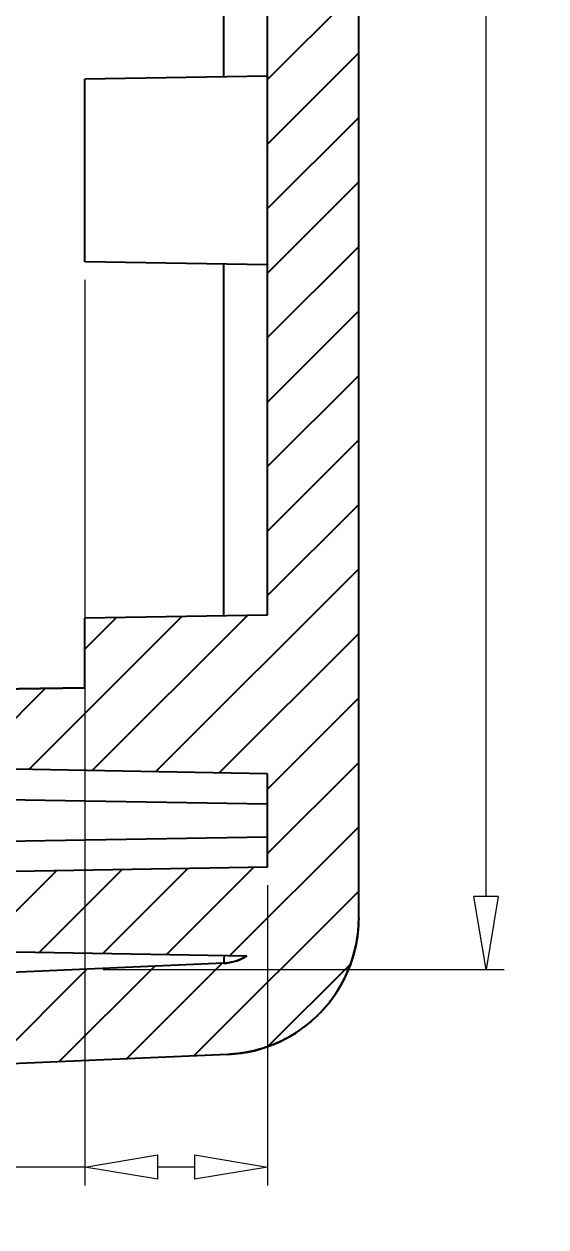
# Model space of a CAD drawing. Header units: millimetres. Extents: x 1786 to 2648, y -2492 to -1928.
# Drawn here: x 2483.15 to 2494.59, y -2443.47 to -2417.09 of the extents above; entities that cross this region are included whole.
import ezdxf

# ---------------------------------------------------------------- set-up
doc = ezdxf.new("R2010")
doc.units = ezdxf.units.MM
doc.layers.add('dim', color=3, linetype='Continuous', lineweight=9)
doc.styles.add('FFS', font='SIMFANG.TTF', dxfattribs={"width": 0.85})
doc.dimstyles.new('YanXiu', dxfattribs={"dimtxt": 2.5, "dimasz": 2.2, "dimexe": 1, "dimexo": 0.6, "dimgap": 0.66, "dimtad": 0, "dimzin": 9, "dimdsep": 46, "dimtxsty": 'FFS', "dimblk": 'CLOSEDBLANK', "dimcen": 0, "dimclrd": 256, "dimclre": 131, "dimclrt": 42, "dimazin": 0, "dimtfac": 1, "dimtofl": 0, "dimtmove": 0, "dimatfit": 3, "dimldrblk": 'CLOSEDBLANK', "dimfxl": 0, "dimlwd": 5, "dimlwe": 5, "dimarcsym": 0})

# ---------------------------------------------------------------- blocks, each defined once
blk = doc.blocks.new('_ClosedBlank')
at = {"color": 0, "linetype": 'ByBlock', "lineweight": -2}
for p, q in [((-1, 0.167), (0, 0)), ((-1, 0.167), (-1, -0.167)), ((0, 0), (-1, -0.167))]:
    blk.add_line(p, q, dxfattribs=at)
blk = doc.blocks.new('*D179')
at = {"layer": 'Defpoints', "color": 0}
for p in [(2484.483, -2382.783, 0), (2484.483, -2437.819, 0), (2493.273, -2437.819)]:
    blk.add_point(p, dxfattribs=at)
at = {"layer": 'dim', "color": 131, "lineweight": 5}
for p, q in [((2484.883, -2382.783), (2493.672, -2382.783)), ((2484.883, -2437.819), (2493.672, -2437.819))]:
    blk.add_line(p, q, dxfattribs=at)
at = {"layer": 'dim', "lineweight": 5}
for p, q in [((2493.273, -2384.383), (2493.273, -2407.172)), ((2493.273, -2436.219), (2493.273, -2413.43))]:
    blk.add_line(p, q, dxfattribs=at)
at = {"layer": 'dim', "lineweight": 5, "xscale": 1.6, "yscale": 1.6, "zscale": 1.6}
for p, rotation in [((2493.273, -2382.783), 90), ((2493.273, -2437.819), 270)]:
    blk.add_blockref('_ClosedBlank', p, dxfattribs=dict(at, rotation=rotation))
at = {"layer": 'dim', "color": 42, "insert": (2493.273, -2410.301), "char_height": 2, "attachment_point": 5, "rotation": 90, "style": 'FFS'}
blk.add_mtext('55.04', dxfattribs=at)
blk = doc.blocks.new('*D181')
at = {"layer": 'Defpoints', "color": 0}
for p in [(2484.483, -2422.301, 0), (2488.483, -2435.574, 0), (2484.483, -2442.154)]:
    blk.add_point(p, dxfattribs=at)
at = {"layer": 'dim', "color": 131, "lineweight": 5}
for p, q in [((2484.483, -2422.701), (2484.483, -2442.554)), ((2488.483, -2435.974), (2488.483, -2442.554))]:
    blk.add_line(p, q, dxfattribs=at)
at = {"layer": 'dim', "lineweight": 5}
for p, q in [((2484.483, -2442.154), (2482.883, -2442.154)), ((2486.883, -2442.154), (2486.083, -2442.154))]:
    blk.add_line(p, q, dxfattribs=at)
at = {"layer": 'dim', "lineweight": 5, "xscale": 1.6, "yscale": 1.6, "zscale": 1.6, "rotation": 180}
blk.add_blockref('_ClosedBlank', (2484.483, -2442.154), dxfattribs=at)
at = {"layer": 'dim', "lineweight": 5, "xscale": 1.6, "yscale": 1.6, "zscale": 1.6}
blk.add_blockref('_ClosedBlank', (2488.483, -2442.154), dxfattribs=at)
at = {"layer": 'dim', "color": 42, "insert": (2482.088, -2442.154), "char_height": 2, "attachment_point": 5, "style": 'FFS'}
blk.add_mtext('4', dxfattribs=at)

msp = doc.modelspace()

# ---------------------------------------------------------------- linework, layer by layer
at = {"color": 7, "linetype": 'Continuous'}
for p, q in [((2490.483, -2436.687, 0), (2490.483, -2383.915, 0)), ((2490.483, -2436.687, 0), (2490.483, -2395.301, 0)), ((2487.527, -2418.248, 0), (2487.527, -2402.354, 0)), ((2488.483, -2430.051, 0), (2488.483, -2402.371, 0)), ((2488.483, -2430.051, 0), (2488.483, -2402.371, 0)), ((2488.483, -2418.231, 0), (2484.483, -2418.301, 0)), ((2484.483, -2422.301, 0), (2484.483, -2418.301, 0)), ((2488.483, -2422.371, 0), (2484.483, -2422.301, 0)), ((2487.527, -2430.068, 0), (2487.527, -2422.354, 0)), ((2488.483, -2430.051, 0), (2484.483, -2430.121, 0)), ((2488.483, -2430.051, 0), (2484.483, -2430.121, 0)), ((2484.483, -2431.644, 0), (2484.483, -2430.121, 0)), ((2484.483, -2431.644, 0), (2484.483, -2430.121, 0)), ((2484.483, -2431.644, 0), (2475.483, -2431.801, 0)), ((2475.483, -2431.801, 0), (2484.483, -2431.644, 0)), ((2488.483, -2433.528, 0), (2475.483, -2433.301, 0)), ((2488.483, -2433.528, 0), (2475.483, -2433.301, 0)), ((2488.483, -2435.574, 0), (2488.483, -2433.528, 0)), ((2488.483, -2435.574, 0), (2488.483, -2433.528, 0)), ((2482.732, -2434.092, 0), (2488.483, -2434.192, 0)), ((2482.732, -2435.01, 0), (2488.483, -2434.91, 0)), ((2488.483, -2435.574, 0), (2475.483, -2435.801, 0)), ((2488.483, -2435.574, 0), (2475.483, -2435.801, 0)), ((2475.483, -2437.301, 0), (2488.036, -2437.52, 0)), ((2475.483, -2437.301, 0), (2488.036, -2437.52, 0)), ((2487.527, -2437.686, 0), (2473.483, -2438.299, 0)), ((2487.527, -2437.686, 0), (2473.483, -2438.299, 0)), ((2487.614, -2439.684, 0), (2473.483, -2440.301, 0)), ((2487.614, -2439.684, 0), (2473.483, -2440.301, 0))]:
    msp.add_line(p, q, dxfattribs=at)
at = {"color": 40, "linetype": 'Continuous'}
for p, q in [((2488.483, -2418.308, 0), (2490.483, -2416.308, 0)), ((2488.483, -2419.723, 0), (2490.483, -2417.723, 0)), ((2488.483, -2421.137, 0), (2490.483, -2419.137, 0)), ((2488.483, -2422.551, 0), (2490.483, -2420.551, 0)), ((2488.483, -2423.965, 0), (2490.483, -2421.965, 0)), ((2488.483, -2425.38, 0), (2490.483, -2423.38, 0)), ((2488.483, -2426.794, 0), (2490.483, -2424.794, 0)), ((2488.483, -2428.208, 0), (2490.483, -2426.208, 0)), ((2488.483, -2429.622, 0), (2490.483, -2427.622, 0)), ((2486.034, -2433.485, 0), (2490.483, -2429.036, 0)), ((2483.254, -2433.437, 0), (2486.607, -2430.084, 0)), ((2484.483, -2430.794, 0), (2485.168, -2430.109, 0)), ((2484.644, -2433.461, 0), (2488.047, -2430.059, 0)), ((2487.424, -2433.509, 0), (2490.483, -2430.451, 0)), ((2481.864, -2433.412, 0), (2483.618, -2431.659, 0)), ((2488.483, -2433.865, 0), (2490.483, -2431.865, 0)), ((2488.483, -2435.279, 0), (2490.483, -2433.279, 0)), ((2487.663, -2437.514, 0), (2490.483, -2434.693, 0)), ((2482.103, -2437.417, 0), (2483.865, -2435.655, 0)), ((2483.493, -2437.441, 0), (2485.304, -2435.63, 0)), ((2484.883, -2437.465, 0), (2486.743, -2435.605, 0)), ((2486.273, -2437.489, 0), (2488.183, -2435.579, 0)), ((2486.874, -2439.716, 0), (2490.483, -2436.107, 0)), ((2482.438, -2439.91, 0), (2484.531, -2437.817, 0)), ((2483.917, -2439.846, 0), (2486.01, -2437.752, 0)), ((2485.395, -2439.781, 0), (2487.489, -2437.688, 0)), ((2488.493, -2439.512, 0), (2490.308, -2437.697, 0))]:
    msp.add_line(p, q, dxfattribs=at)
at = {"color": 7, "linetype": 'Continuous'}
for radius, end in [(3, 0), (1, 303.5687)]:
    msp.add_arc((2487.483, -2436.687, 0), radius, 272.5, end, dxfattribs=at)
for points, start_tangent, end_tangent in [([(2490.483, -2436.687, 0), (2490.483, -2436.719, 0), (2490.482, -2436.752, 0), (2490.481, -2436.785, 0), (2490.48, -2436.818, 0), (2490.479, -2436.851, 0), (2490.477, -2436.884, 0), (2490.474, -2436.917, 0), (2490.471, -2436.95, 0), (2490.468, -2436.984, 0), (2490.465, -2437.017, 0), (2490.461, -2437.051, 0), (2490.457, -2437.085, 0), (2490.452, -2437.118, 0), (2490.447, -2437.152, 0), (2490.441, -2437.186, 0), (2490.435, -2437.22, 0), (2490.429, -2437.254, 0), (2490.422, -2437.288, 0), (2490.415, -2437.322, 0), (2490.407, -2437.356, 0), (2490.399, -2437.39, 0), (2490.391, -2437.424, 0), (2490.382, -2437.458, 0), (2490.373, -2437.493, 0), (2490.363, -2437.527, 0), (2490.353, -2437.561, 0), (2490.342, -2437.595, 0), (2490.331, -2437.629, 0), (2490.32, -2437.663, 0), (2490.308, -2437.697, 0), (2490.296, -2437.731, 0), (2490.283, -2437.764, 0), (2490.27, -2437.798, 0), (2490.256, -2437.832, 0), (2490.242, -2437.865, 0), (2490.227, -2437.899, 0), (2490.212, -2437.932, 0), (2490.197, -2437.965, 0), (2490.181, -2437.998, 0), (2490.165, -2438.031, 0), (2490.148, -2438.064, 0), (2490.131, -2438.097, 0), (2490.113, -2438.129, 0), (2490.095, -2438.162, 0), (2490.077, -2438.194, 0), (2490.058, -2438.226, 0), (2490.039, -2438.258, 0), (2490.019, -2438.289, 0), (2489.999, -2438.321, 0), (2489.979, -2438.352, 0), (2489.958, -2438.383, 0), (2489.936, -2438.414, 0), (2489.915, -2438.444, 0), (2489.892, -2438.474, 0), (2489.87, -2438.504, 0), (2489.847, -2438.534, 0), (2489.824, -2438.564, 0), (2489.8, -2438.593, 0), (2489.776, -2438.622, 0), (2489.751, -2438.65, 0), (2489.727, -2438.678, 0), (2489.702, -2438.706, 0), (2489.676, -2438.734, 0), (2489.65, -2438.761, 0), (2489.624, -2438.789, 0), (2489.597, -2438.815, 0), (2489.571, -2438.842, 0), (2489.543, -2438.868, 0), (2489.516, -2438.893, 0), (2489.488, -2438.919, 0), (2489.46, -2438.943, 0), (2489.432, -2438.968, 0), (2489.403, -2438.992, 0), (2489.374, -2439.016, 0), (2489.345, -2439.039, 0), (2489.315, -2439.063, 0), (2489.285, -2439.085, 0), (2489.255, -2439.107, 0), (2489.225, -2439.129, 0), (2489.195, -2439.151, 0), (2489.164, -2439.172, 0), (2489.133, -2439.192, 0), (2489.102, -2439.213, 0), (2489.07, -2439.233, 0), (2489.039, -2439.252, 0), (2489.007, -2439.271, 0), (2488.975, -2439.289, 0), (2488.943, -2439.308, 0), (2488.911, -2439.325, 0), (2488.879, -2439.343, 0), (2488.846, -2439.359, 0), (2488.813, -2439.376, 0), (2488.781, -2439.392, 0), (2488.748, -2439.407, 0), (2488.715, -2439.422, 0), (2488.682, -2439.437, 0), (2488.648, -2439.451, 0), (2488.615, -2439.465, 0), (2488.582, -2439.479, 0), (2488.548, -2439.491, 0), (2488.515, -2439.504, 0), (2488.481, -2439.516, 0), (2488.448, -2439.528, 0), (2488.414, -2439.539, 0), (2488.38, -2439.55, 0), (2488.347, -2439.56, 0), (2488.313, -2439.57, 0), (2488.279, -2439.579, 0), (2488.245, -2439.588, 0), (2488.212, -2439.597, 0), (2488.178, -2439.605, 0), (2488.144, -2439.613, 0), (2488.111, -2439.621, 0), (2488.077, -2439.628, 0), (2488.044, -2439.634, 0), (2488.01, -2439.64, 0), (2487.977, -2439.646, 0), (2487.943, -2439.651, 0), (2487.91, -2439.656, 0), (2487.877, -2439.661, 0), (2487.843, -2439.665, 0), (2487.81, -2439.669, 0), (2487.777, -2439.672, 0), (2487.744, -2439.676, 0), (2487.712, -2439.678, 0), (2487.679, -2439.681, 0), (2487.646, -2439.682, 0), (2487.614, -2439.684, 0)], (0, -1), (-0.999048, -0.043619)), ([(2487.527, -2437.686, 0), (2487.535, -2437.648, 0), (2487.541, -2437.537, 0), (2487.543, -2437.512, 0)], (0.998997, 0.044785), (0.064526, 0.997916)), ([(2488.036, -2437.52, 0), (2488.022, -2437.529, 0), (2488.008, -2437.538, 0), (2487.993, -2437.547, 0), (2487.979, -2437.555, 0), (2487.964, -2437.564, 0), (2487.949, -2437.572, 0), (2487.934, -2437.579, 0), (2487.919, -2437.587, 0), (2487.904, -2437.594, 0), (2487.888, -2437.601, 0), (2487.872, -2437.608, 0), (2487.857, -2437.615, 0), (2487.841, -2437.621, 0), (2487.825, -2437.627, 0), (2487.809, -2437.632, 0), (2487.793, -2437.638, 0), (2487.776, -2437.643, 0), (2487.76, -2437.648, 0), (2487.744, -2437.652, 0), (2487.727, -2437.657, 0), (2487.711, -2437.661, 0), (2487.694, -2437.664, 0), (2487.677, -2437.668, 0), (2487.661, -2437.671, 0), (2487.644, -2437.674, 0), (2487.627, -2437.676, 0), (2487.61, -2437.679, 0), (2487.594, -2437.681, 0), (2487.577, -2437.683, 0), (2487.56, -2437.684, 0), (2487.543, -2437.685, 0), (2487.527, -2437.686, 0)], (-0.833224, -0.552936), (-0.999048, -0.043619))]:
    msp.add_spline(points, degree=3, dxfattribs=dict(at, start_tangent=start_tangent, end_tangent=end_tangent))

# ---------------------------------------------------------------- dimensions: what is measured, and where the dimension line sits
at = {"layer": 'dim'}
dim = msp.add_linear_dim(base=(2493.273, -2437.819, 0), p1=(2484.483, -2382.783, 0), p2=(2484.483, -2437.819, 0), angle=90, dimstyle='YanXiu', override={"dimtxt": 2, "dimasz": 1.6, "dimexe": 0.3998, "dimexo": 0.3998, "dimgap": 0.3998}, dxfattribs=at)
dim.commit()
dim.dimension.update_dxf_attribs({"geometry": '*D179', "text_midpoint": (2493.273, -2410.301, 0)})
dim = msp.add_linear_dim(base=(2484.483, -2442.154, 0), p1=(2488.483, -2435.574, 0), p2=(2484.483, -2422.301, 0), dimstyle='YanXiu', override={"dimtxt": 2, "dimasz": 1.6, "dimexe": 0.3998, "dimexo": 0.3998, "dimgap": 0.3998}, dxfattribs=at)
dim.commit()
dim.dimension.update_dxf_attribs({"geometry": '*D181', "text_midpoint": (2482.088, -2442.154, 0)})

doc.saveas('drawing.dxf')
